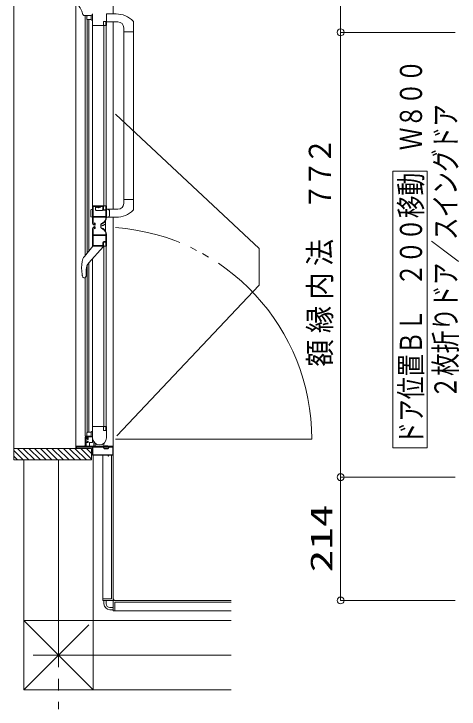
# Model space of a CAD drawing. Units: millimetres on the paper. Extents: x -305 to 305, y -152 to 152.
# Drawn here: x -180.8 to -142.1, y -24.4 to 36 of the extents above; entities that cross this region are included whole.
import ezdxf
from ezdxf.enums import TextEntityAlignment as Align

# ---------------------------------------------------------------- set-up
doc = ezdxf.new("R2010")
doc.units = ezdxf.units.MM
doc.linetypes.add('LONG_CHAIN', pattern=[21, 18, -1, 1, -1])
doc.linetypes.add('LONG_DOUBLE_CHAIN', pattern=[21.8, 18, -1, 0.6, -0.6, 0.6, -1])
doc.layers.add('0-0_0', color=7, linetype='Continuous', lineweight=9)
doc.layers.add('0-1_VIEW0001', color=7, linetype='Continuous', lineweight=9)
doc.styles.add('ＭＳ ゴシック', font='')
doc.styles.get('ＭＳ ゴシック').set_extended_font_data('MS Gothic')

# ---------------------------------------------------------------- blocks, each defined once
blk = doc.blocks.new('_ORIGIN')
at = {"layer": '0-0_0'}
blk.add_line((0, 0), (-1, 0), dxfattribs=at)
blk.add_circle((0, 0), 0.5, dxfattribs=at)

msp = doc.modelspace()

# ---------------------------------------------------------------- linework, layer by layer
at = {"layer": '0-1_VIEW0001'}
for p, q in [((-152.433, 34.971), (-152.433, 64.471)), ((-180.809, -2.728), (-180.809, 37.871)), ((-174.812, 35.929), (-174.812, 35.93)), ((-174.672, 35.821), (-174.094, 35.821)), ((-174.611, 15.003), (-174.611, 35.821)), ((-174.469, 35.771), (-174.469, 35.521)), ((-174.094, 35.471), (-174.094, 35.821)), ((-173.969, 35.871), (-174.044, 35.871)), ((-173.969, 34.981), (-173.969, 35.971)), ((-172.769, 35.971), (-172.769, 34.986)), ((-171.917, 35.97), (-172.769, 35.97)), ((-174.434, 15.227), (-174.434, 35.471)), ((-174.419, 35.471), (-174.094, 35.471)), ((-174.294, 15.397), (-174.294, 35.471)), ((-174.044, 35.421), (-173.969, 35.421)), ((-173.034, 35.271), (-173.034, 35.046)), ((-172.996, 34.992), (-173.005, 34.978)), ((-172.994, 35.006), (-172.994, 35)), ((-172.859, 35.321), (-172.984, 35.321)), ((-172.834, 35), (-172.834, 35.296)), ((-172.823, 34.978), (-172.832, 34.992)), ((-172.769, 35.27), (-171.769, 35.27)), ((-172.184, 35.271), (-172.184, 19.021)), ((-170.419, 35.28), (-170.419, 19.012)), ((-173.018, 34.971), (-173.959, 34.971)), ((-172.994, 34.971), (-172.994, 19.321)), ((-172.784, 34.971), (-172.811, 34.971)), ((-172.784, 19.321), (-172.784, 34.971)), ((-171.269, 34.77), (-171.269, 19.52)), ((-171.269, 34.42), (-170.419, 34.42)), ((-142.473, 34.371), (-152.433, 34.371)), ((-142.473, 34.371), (-152.433, 34.371)), ((-152.433, -3.629), (-152.433, 33.771)), ((-144.91, 22.31), (-147.91, 22.31)), ((-147.91, -1.69), (-147.91, 22.31)), ((-144.91, -1.69), (-144.91, 22.31)), ((-173.969, 19.321), (-173.719, 19.321)), ((-173.969, 19.271), (-173.969, 19.311)), ((-173.959, 19.321), (-172.784, 19.321)), ((-173.944, 19.321), (-173.938, 19.321)), ((-173.938, 19.321), (-173.885, 19.321)), ((-173.885, 19.321), (-173.793, 19.321)), ((-173.005, 19.314), (-172.996, 19.299)), ((-172.832, 19.299), (-172.823, 19.314)), ((-172.811, 19.321), (-172.784, 19.321)), ((-172.769, 19.306), (-172.769, 18.319)), ((-171.269, 19.871), (-170.419, 19.871)), ((-174.119, 18.388), (-174.119, 18.954)), ((-173.969, 19.021), (-174.093, 18.988)), ((-173.919, 18.401), (-173.919, 19.261)), ((-173.909, 19.271), (-173.094, 19.271)), ((-173.719, 19.271), (-173.719, 18.971)), ((-173.677, 19.271), (-173.619, 19.271)), ((-173.144, 18.921), (-173.669, 18.921)), ((-173.448, 19.147), (-173.448, 19.191)), ((-173.369, 19.271), (-173.312, 19.271)), ((-173.094, 18.971), (-173.094, 19.271)), ((-173.079, 19.256), (-173.079, 19.006)), ((-173.034, 19.246), (-173.034, 19.021)), ((-173.004, 18.931), (-172.889, 18.931)), ((-172.994, 19.292), (-172.994, 19.286)), ((-172.984, 18.971), (-172.859, 18.971)), ((-172.834, 18.996), (-172.834, 19.292)), ((-172.814, 18.856), (-172.814, 18.406)), ((-172.769, 19.021), (-172.575, 18.969)), ((-172.769, 19.021), (-171.769, 19.021)), ((-172.519, 18.446), (-172.519, 18.897)), ((-173.969, 18.321), (-174.093, 18.355)), ((-173.919, 18.336), (-173.919, 17.751)), ((-172.829, 18.391), (-173.909, 18.391)), ((-172.829, 18.346), (-173.909, 18.346)), ((-172.814, 18.319), (-172.814, 18.331)), ((-172.769, 18.321), (-172.575, 18.373)), ((-171.917, 18.321), (-172.769, 18.321)), ((-172.184, 18.321), (-172.184, -1.554)), ((-173.869, 17.701), (-173.839, 17.701)), ((-173.789, 17.631), (-173.819, 17.631)), ((-173.789, 17.511), (-173.819, 17.511)), ((-173.814, 17.726), (-173.814, 17.777)), ((-173.764, 17.806), (-173.764, 17.656)), ((-173.269, 17.711), (-173.269, 17.595)), ((-173.269, 17.431), (-173.269, 17.549)), ((-173.205, 17.726), (-173.254, 17.726)), ((-173.069, 17.8), (-173.199, 17.725)), ((-173.193, 17.781), (-173.092, 17.839)), ((-172.859, 17.602), (-172.859, 17.708)), ((-172.849, 18.022), (-172.849, 17.79)), ((-172.849, 17.12), (-172.849, 17.571)), ((-173.969, 17.361), (-173.969, 15.831)), ((-173.919, 16.806), (-173.919, 17.391)), ((-173.869, 17.441), (-173.839, 17.441)), ((-173.814, 17.416), (-173.814, 17.364)), ((-173.764, 17.336), (-173.764, 17.486)), ((-173.205, 17.416), (-173.254, 17.416)), ((-173.069, 17.342), (-173.199, 17.417)), ((-173.193, 17.361), (-173.092, 17.303)), ((-173.919, 16.741), (-173.919, 15.881)), ((-172.829, 16.796), (-173.909, 16.796)), ((-172.829, 16.751), (-173.909, 16.751)), ((-172.814, 16.822), (-172.814, 16.811)), ((-172.814, 16.286), (-172.814, 16.736)), ((-172.769, 15.836), (-172.769, 16.822)), ((-174.683, 14.926), (-173.944, 15.821)), ((-173.044, 15.746), (-174.301, 14.371)), ((-172.784, 15.821), (-173.969, 15.821)), ((-173.959, 15.821), (-173.018, 15.821)), ((-173.909, 15.871), (-173.094, 15.871)), ((-173.079, 15.886), (-173.079, 16.136)), ((-173.044, 15.821), (-173.044, 15.746)), ((-173.034, 15.896), (-173.034, 16.121)), ((-173.005, 15.828), (-172.996, 15.842)), ((-173.004, 16.211), (-172.889, 16.211)), ((-172.994, 15.85), (-172.994, 15.856)), ((-172.994, 0.171), (-172.994, 15.821)), ((-172.984, 16.171), (-172.859, 16.171)), ((-172.834, 16.146), (-172.834, 15.85)), ((-172.832, 15.842), (-172.823, 15.828)), ((-172.811, 15.821), (-172.784, 15.821)), ((-172.784, 15.821), (-172.784, 0.171)), ((-174.872, 14.498), (-174.877, 14.498)), ((-174.679, 14.923), (-174.683, 14.926)), ((-173.969, -1.229), (-173.969, 14.735)), ((-174.431, -0.329), (-174.431, 14.186)), ((-174.291, -0.329), (-174.291, 14.383)), ((-174.885, 13.362), (-174.88, 13.363)), ((-174.529, 13.785), (-174.528, 13.372)), ((-174.528, 13.327), (-174.528, 13.327)), ((-174.864, 13.242), (-174.861, 13.228)), ((-174.861, 13.228), (-174.819, 13.119)), ((-174.675, 13.071), (-174.749, 13.071)), ((-174.607, -0.679), (-174.607, 13.071)), ((-172.784, 0.171), (-173.969, 0.171)), ((-173.018, 0.171), (-173.959, 0.171)), ((-173.034, -0.129), (-173.034, 0.096)), ((-172.996, 0.149), (-173.005, 0.164)), ((-172.994, 0.136), (-172.994, 0.142)), ((-172.834, 0.142), (-172.834, -0.154)), ((-172.823, 0.164), (-172.832, 0.149)), ((-172.784, 0.171), (-172.811, 0.171)), ((-172.769, -0.829), (-172.769, 0.156)), ((-174.469, -0.629), (-174.469, -0.379)), ((-174.419, -0.329), (-174.094, -0.329)), ((-174.094, -0.329), (-174.094, -0.679)), ((-174.044, -0.279), (-173.969, -0.279)), ((-172.859, -0.179), (-172.984, -0.179)), ((-174.631, -1.529), (-174.631, -0.804)), ((-174.607, -0.679), (-174.094, -0.679)), ((-174.569, -1.564), (-174.569, -0.879)), ((-174.419, -0.829), (-174.519, -0.829)), ((-174.519, -1.169), (-174.519, -0.899)), ((-174.504, -0.884), (-174.434, -0.884)), ((-174.434, -1.184), (-174.504, -1.184)), ((-174.419, -0.899), (-174.419, -0.944)), ((-174.419, -1.124), (-174.419, -1.169)), ((-174.404, -0.959), (-174.384, -0.959)), ((-174.384, -1.109), (-174.404, -1.109)), ((-174.369, -0.944), (-174.369, -0.879)), ((-174.369, -1.179), (-174.369, -1.124)), ((-173.969, -0.729), (-174.044, -0.729)), ((-173.969, -0.73), (-173.969, -0.829)), ((-173.871, -1.154), (-173.871, -1.519)), ((-174.059, -1.729), (-180.809, -1.729)), ((-180.499, -1.729), (-179.499, -2.729)), ((-180.004, -1.729), (-179.004, -2.729)), ((-179.509, -1.729), (-178.509, -2.729)), ((-179.009, -1.729), (-178.009, -2.729)), ((-178.509, -1.729), (-177.509, -2.729)), ((-178.009, -1.729), (-177.009, -2.729)), ((-177.509, -1.729), (-176.509, -2.729)), ((-177.009, -1.729), (-176.009, -2.729)), ((-176.509, -1.729), (-175.509, -2.729)), ((-176.009, -1.729), (-175.009, -2.729)), ((-175.509, -1.729), (-174.509, -2.729)), ((-175.434, -1.554), (-172.184, -1.554)), ((-175.434, -1.594), (-175.434, -1.714)), ((-174.584, -1.579), (-175.419, -1.579)), ((-175.419, -1.729), (-175.399, -1.729)), ((-175.384, -1.714), (-175.384, -1.644)), ((-175.369, -1.629), (-173.999, -1.629)), ((-175.009, -1.729), (-174.059, -2.679)), ((-174.651, -1.514), (-174.651, -1.529)), ((-173.881, -1.529), (-174.569, -1.529)), ((-174.519, -1.564), (-174.519, -1.244)), ((-174.509, -1.729), (-174.059, -2.179)), ((-174.504, -1.229), (-174.419, -1.229)), ((-172.209, -1.579), (-174.504, -1.579)), ((-174.059, -1.729), (-174.059, -2.729)), ((-173.984, -1.644), (-173.984, -2.279)), ((-173.939, -1.644), (-173.939, -2.269)), ((-172.244, -1.629), (-173.924, -1.629)), ((-173.744, -1.504), (-173.744, -1.298)), ((-173.084, -1.579), (-173.084, -1.559)), ((-172.959, -1.729), (-173.019, -1.651)), ((-173.002, -1.594), (-173.002, -1.613)), ((-172.994, -1.521), (-172.994, -1.298)), ((-172.959, -1.779), (-172.959, -1.729)), ((-172.959, -1.729), (-172.609, -1.729)), ((-172.609, -1.779), (-172.959, -1.779)), ((-172.567, -1.594), (-172.567, -1.613)), ((-172.484, -1.579), (-172.484, -1.559)), ((-172.229, -2.269), (-172.229, -1.644)), ((-172.184, -2.279), (-172.184, -1.604)), ((-144.91, -1.69), (-147.91, -1.69)), ((-180.809, -1.913), (-179.994, -2.729)), ((-180.809, -2.408), (-180.489, -2.729)), ((-173.935, -2.329), (-173.935, -22.678)), ((-173.934, -2.329), (-172.639, -2.329)), ((-173.924, -2.284), (-172.244, -2.284)), ((-173.085, -2.329), (-173.085, -14.928)), ((-172.624, -2.344), (-172.624, -2.394)), ((-172.614, -2.404), (-172.594, -2.404)), ((-172.584, -2.394), (-172.584, -2.344)), ((-172.569, -2.329), (-172.234, -2.329)), ((-172.335, -2.329), (-172.335, -14.778)), ((-172.185, -2.287), (-172.185, -14.779)), ((-172.185, -2.287), (-172.185, -14.903)), ((-180.809, -2.729), (-174.059, -2.729)), ((-179.935, -2.729), (-179.935, -22.677)), ((-142.473, -4.229), (-152.433, -4.229)), ((-142.473, -4.229), (-152.433, -4.229)), ((-152.433, -14.329), (-152.433, -4.829)), ((-172.335, -14.778), (-173.085, -14.778)), ((-172.21, -14.928), (-173.085, -14.928)), ((-172.985, -15.229), (-172.985, -14.928)), ((-172.785, -15.229), (-172.785, -14.928)), ((-172.185, -14.953), (-172.185, -15.828)), ((-172.16, -14.928), (-161.935, -14.928)), ((-161.935, -14.928), (-172.036, -14.928)), ((-172.035, -15.078), (-161.935, -15.078)), ((-172.035, -15.078), (-172.035, -15.828)), ((-142.473, -14.929), (-152.433, -14.929)), ((-172.485, -15.528), (-172.185, -15.528)), ((-172.485, -15.728), (-172.185, -15.728)), ((-172.185, -15.828), (-161.935, -15.828)), ((-173.935, -22.678), (-179.936, -16.677)), ((-161.935, -16.677), (-179.936, -16.677)), ((-174.31, -17.052), (-179.935, -22.677)), ((-161.935, -22.677), (-179.935, -22.677))]:
    msp.add_line(p, q, dxfattribs=at)
at = {"layer": '0-1_VIEW0001', "linetype": 'LONG_DOUBLE_CHAIN'}
for p, q in [((-159.497, 15.625), (-171.984, 27.28)), ((-159.497, 15.625), (-159.497, 12.434)), ((-159.497, 12.434), (-171.984, -0.766)), ((-154.931, -0.929), (-171.984, -0.929))]:
    msp.add_line(p, q, dxfattribs=at)
at = {"layer": '0-1_VIEW0001', "linetype": 'LONG_CHAIN'}
for p, q in [((-176.935, -2.729), (-176.935, -24.356)), ((-161.935, -19.677), (-179.149, -19.677))]:
    msp.add_line(p, q, dxfattribs=at)
at = {"layer": '0-1_VIEW0001'}
for points in [[(-175.434, -1.554), (-175.434, 36.696), (-172.184, 36.696), (-172.184, 35.971)], [(-174.812, 35.93), (-174.918, 36.219), (-175.065, 36.487), (-175.182, 36.647)], [(-174.812, 35.93), (-174.809, 35.92), (-174.801, 35.904)], [(-172.984, 35.321), (-173.019, 35.306), (-173.034, 35.271)], [(-173.034, 35.046), (-173.027, 35.028), (-173.009, 35.021), (-172.999, 35.016), (-172.994, 35.006)], [(-172.994, 35), (-172.995, 34.996), (-172.996, 34.992)], [(-172.834, 35.296), (-172.841, 35.313), (-172.859, 35.321)], [(-172.832, 34.992), (-172.834, 34.996), (-172.834, 35)], [(-173.959, 34.971), (-173.966, 34.974), (-173.969, 34.981)], [(-172.784, 34.971), (-173.969, 34.971), (-173.969, 17.781)], [(-173.005, 34.978), (-173.01, 34.973), (-173.018, 34.971)], [(-172.811, 34.971), (-172.818, 34.973), (-172.823, 34.978)], [(-172.769, 34.986), (-172.774, 34.975), (-172.784, 34.971)], [(-173.969, 19.311), (-173.966, 19.318), (-173.959, 19.321)], [(-173.018, 19.321), (-173.01, 19.319), (-173.005, 19.314)], [(-172.823, 19.314), (-172.818, 19.319), (-172.811, 19.321)], [(-172.784, 19.321), (-172.774, 19.316), (-172.769, 19.306)], [(-173.919, 19.261), (-173.916, 19.268), (-173.909, 19.271)], [(-173.49, 19.147), (-173.49, 19.191), (-173.448, 19.191)], [(-173.094, 19.271), (-173.084, 19.266), (-173.079, 19.256)], [(-173.079, 19.006), (-173.057, 18.953), (-173.004, 18.931)], [(-172.994, 19.286), (-172.999, 19.275), (-173.009, 19.271), (-173.027, 19.263), (-173.034, 19.246)], [(-173.034, 19.021), (-173.019, 18.985), (-172.984, 18.971)], [(-172.996, 19.299), (-172.995, 19.296), (-172.994, 19.292)], [(-172.889, 18.931), (-172.836, 18.909), (-172.814, 18.856)], [(-172.859, 18.971), (-172.841, 18.978), (-172.834, 18.996)], [(-172.834, 19.292), (-172.834, 19.296), (-172.832, 19.299)], [(-173.909, 18.391), (-173.916, 18.394), (-173.919, 18.401)], [(-173.909, 18.346), (-173.916, 18.343), (-173.919, 18.336)], [(-173.092, 17.839), (-172.978, 17.928), (-172.888, 18.042), (-172.834, 18.176), (-172.814, 18.319)], [(-172.769, 18.319), (-172.791, 18.165), (-172.85, 18.019), (-172.946, 17.896), (-173.069, 17.8)], [(-172.814, 18.406), (-172.819, 18.395), (-172.829, 18.391)], [(-172.814, 18.331), (-172.819, 18.341), (-172.829, 18.346)], [(-173.839, 17.701), (-173.821, 17.708), (-173.814, 17.726)], [(-173.814, 17.777), (-173.815, 17.782), (-173.817, 17.787), (-173.804, 17.834), (-173.764, 17.806)], [(-173.764, 17.656), (-173.771, 17.638), (-173.789, 17.631)], [(-173.764, 17.486), (-173.771, 17.503), (-173.789, 17.511)], [(-173.199, 17.725), (-173.244, 17.748), (-173.205, 17.779), (-173.199, 17.779), (-173.193, 17.781)], [(-173.839, 17.441), (-173.821, 17.433), (-173.814, 17.416)], [(-173.814, 17.364), (-173.815, 17.359), (-173.817, 17.355), (-173.804, 17.307), (-173.764, 17.336)], [(-173.199, 17.417), (-173.244, 17.394), (-173.205, 17.362), (-173.199, 17.363), (-173.193, 17.361)], [(-173.092, 17.303), (-172.978, 17.214), (-172.888, 17.1), (-172.834, 16.965), (-172.814, 16.822)], [(-172.769, 16.822), (-172.791, 16.977), (-172.85, 17.122), (-172.946, 17.245), (-173.069, 17.342)], [(-173.909, 16.796), (-173.916, 16.799), (-173.919, 16.806)], [(-173.909, 16.751), (-173.916, 16.748), (-173.919, 16.741)], [(-172.814, 16.811), (-172.819, 16.8), (-172.829, 16.796)], [(-172.814, 16.736), (-172.819, 16.746), (-172.829, 16.751)], [(-173.969, 15.831), (-173.966, 15.824), (-173.959, 15.821)], [(-173.919, 15.881), (-173.916, 15.874), (-173.909, 15.871)], [(-173.094, 15.871), (-173.084, 15.875), (-173.079, 15.886)], [(-173.079, 16.136), (-173.057, 16.189), (-173.004, 16.211)], [(-173.034, 16.121), (-173.019, 16.156), (-172.984, 16.171)], [(-172.994, 15.856), (-172.999, 15.866), (-173.009, 15.871), (-173.027, 15.878), (-173.034, 15.896)], [(-173.018, 15.821), (-173.01, 15.823), (-173.005, 15.828)], [(-172.996, 15.842), (-172.995, 15.846), (-172.994, 15.85)], [(-172.889, 16.211), (-172.836, 16.233), (-172.814, 16.286)], [(-172.859, 16.171), (-172.841, 16.163), (-172.834, 16.146)], [(-172.834, 15.85), (-172.834, 15.846), (-172.832, 15.842)], [(-172.823, 15.828), (-172.818, 15.823), (-172.811, 15.821)], [(-172.784, 15.821), (-172.774, 15.825), (-172.769, 15.836)], [(-174.861, 13.228), (-174.861, 13.232), (-174.864, 13.247), (-174.868, 13.277), (-174.874, 13.316), (-174.88, 13.363)], [(-173.959, 0.171), (-173.966, 0.168), (-173.969, 0.161)], [(-173.034, 0.096), (-173.027, 0.113), (-173.009, 0.121), (-172.999, 0.125), (-172.994, 0.136)], [(-173.005, 0.164), (-173.01, 0.169), (-173.018, 0.171)], [(-172.994, 0.142), (-172.995, 0.146), (-172.996, 0.149)], [(-172.832, 0.149), (-172.834, 0.146), (-172.834, 0.142)], [(-172.811, 0.171), (-172.818, 0.169), (-172.823, 0.164)], [(-172.769, 0.156), (-172.774, 0.166), (-172.784, 0.171)], [(-172.984, -0.179), (-173.019, -0.165), (-173.034, -0.129)], [(-172.834, -0.154), (-172.841, -0.172), (-172.859, -0.179)], [(-174.591, -0.764), (-174.307, -0.764), (-174.172, -0.729)], [(-174.519, -0.829), (-174.554, -0.844), (-174.569, -0.879)], [(-174.519, -0.899), (-174.515, -0.889), (-174.504, -0.884)], [(-174.504, -1.184), (-174.515, -1.18), (-174.519, -1.169)], [(-174.434, -0.884), (-174.424, -0.889), (-174.419, -0.899)], [(-174.419, -1.169), (-174.424, -1.18), (-174.434, -1.184)], [(-174.369, -0.879), (-174.384, -0.844), (-174.419, -0.829)], [(-174.419, -0.944), (-174.415, -0.955), (-174.404, -0.959)], [(-174.404, -1.109), (-174.415, -1.114), (-174.419, -1.124)], [(-174.419, -1.229), (-174.384, -1.215), (-174.369, -1.179)], [(-174.384, -0.959), (-174.374, -0.955), (-174.369, -0.944)], [(-174.369, -1.124), (-174.374, -1.114), (-174.384, -1.109)], [(-174.083, -0.706), (-174.097, -0.71), (-174.121, -0.716), (-174.147, -0.723), (-174.172, -0.729)], [(-175.419, -1.579), (-175.43, -1.584), (-175.434, -1.594)], [(-175.434, -1.714), (-175.43, -1.725), (-175.419, -1.729)], [(-175.399, -1.729), (-175.389, -1.725), (-175.384, -1.714)], [(-175.384, -1.644), (-175.38, -1.634), (-175.369, -1.629)], [(-174.651, -1.514), (-174.654, -1.517), (-174.657, -1.52), (-174.659, -1.523), (-174.661, -1.525), (-174.663, -1.527), (-174.665, -1.528), (-174.666, -1.529), (-174.666, -1.529)], [(-174.569, -1.564), (-174.574, -1.575), (-174.584, -1.579)], [(-174.519, -1.244), (-174.515, -1.234), (-174.504, -1.229)], [(-174.504, -1.579), (-174.515, -1.575), (-174.519, -1.564)], [(-174.237, -1.529), (-174.237, -1.229), (-173.969, -1.229)], [(-173.999, -1.629), (-173.989, -1.634), (-173.984, -1.644)], [(-173.924, -1.629), (-173.935, -1.634), (-173.939, -1.644)], [(-172.609, -1.779), (-172.609, -1.729), (-172.55, -1.651)], [(-172.229, -1.644), (-172.234, -1.634), (-172.244, -1.629)], [(-172.184, -1.604), (-172.191, -1.587), (-172.209, -1.579)], [(-173.984, -2.279), (-173.969, -2.315), (-173.934, -2.329)], [(-173.939, -2.269), (-173.935, -2.28), (-173.924, -2.284)], [(-172.639, -2.329), (-172.629, -2.334), (-172.624, -2.344)], [(-172.624, -2.394), (-172.621, -2.401), (-172.614, -2.404)], [(-172.594, -2.404), (-172.587, -2.401), (-172.584, -2.394)], [(-172.584, -2.344), (-172.58, -2.334), (-172.569, -2.329)], [(-172.244, -2.284), (-172.234, -2.28), (-172.229, -2.269)], [(-172.234, -2.329), (-172.199, -2.315), (-172.184, -2.279)]]:
    msp.add_lwpolyline(points, dxfattribs=at)
for centre, radius, start, end in [((-174.668, 35.968), 0.147, 205.78693, 271.53736), ((-174.419, 35.771), 0.05, 90, 180), ((-174.044, 35.821), 0.05, 90, 180), ((-171.917, 33.92), 2.05, 44.22013, 90), ((-174.419, 35.521), 0.05, 180, 270), ((-174.044, 35.471), 0.05, 180, 270), ((-171.769, 34.77), 0.5, 0, 90), ((-170.519, 35.28), 0.1, 0, 44.22013), ((-171.769, 19.521), 0.5, 270, 0), ((-174.084, 18.954), 0.035, 105, 180), ((-173.669, 18.971), 0.05, 180, 270), ((-173.668, 19.257), 0.0137, 90, 217.71409), ((-173.469, 19.411), 0.265, 217.71409, 265.40059), ((-173.469, 19.411), 0.265, 274.59941, 322.28591), ((-173.27, 19.257), 0.0137, 322.28591, 90), ((-173.144, 18.971), 0.05, 270, 0), ((-172.594, 18.897), 0.075, 0, 75), ((-171.917, 20.371), 2.05, 270, 315.77987), ((-170.519, 19.011), 0.1, 315.77987, 0), ((-174.084, 18.388), 0.035, 180, 255), ((-172.594, 18.446), 0.075, 285, 0), ((-173.819, 17.781), 0.15, 180, 270), ((-173.819, 17.361), 0.15, 90, 180), ((-173.869, 17.751), 0.05, 180, 270), ((-173.254, 17.711), 0.015, 90, 180), ((-173.254, 17.595), 0.015, 180, 278.53068), ((-173.254, 17.549), 0.015, 98.1091, 180), ((-173.369, 18.356), 0.8, 278.1091, 307.38279), ((-173.369, 18.361), 0.79, 278.53068, 309.44561), ((-172.874, 17.708), 0.015, 0, 127.38279), ((-172.899, 17.79), 0.05, 309.44561, 0), ((-172.899, 17.571), 0.05, 0, 31.25922), ((-173.869, 17.391), 0.05, 90, 180), ((-173.254, 17.431), 0.015, 180, 270), ((-171.256, 13.905), 3.669, 170.69845, 188.51838), ((-173.989, 14.353), 0.9, 140.48565, 170.69845), ((-173.662, 13.786), 0.867, 137.56377, 180.11132), ((-174.878, 13.318), 0.35, 324.18397, 1.09601), ((-197.543, 13.32), 23.015, 0.01657, 0.12729), ((-173.483, 13.327), 1.045, 179.99653, 180.48653), ((-174.874, 13.318), 0.346, 359.97071, 0.74017), ((-174.749, 13.146), 0.075, 200.97394, 269.99999), ((-174.675, 13.171), 0.1, 269.99999, 324.18397), ((-174.419, -0.379), 0.05, 90, 180), ((-174.044, -0.329), 0.05, 90, 180), ((-174.591, -0.804), 0.04, 90, 180), ((-174.419, -0.629), 0.05, 180, 270), ((-174.044, -0.679), 0.05, 180, 270), ((-173.369, -0.829), 0.6, 180, 0), ((-174.641, -1.529), 0.025, 180, 270), ((-174.641, -1.529), 0.01, 180, 270), ((-174.641, -1.529), 0.01, 270, 0), ((-174.266, -1.529), 0.025, 270, 0), ((-173.881, -1.519), 0.01, 270, 0), ((-173.694, -1.504), 0.05, 180, 270), ((-173.059, -1.559), 0.025, 102.42397, 180), ((-172.784, -2.807), 1.303, 77.57603, 102.42397), ((-173.007, -1.642), 0.015, 109.47122, 217.16085), ((-173.017, -1.594), 0.015, 0, 90), ((-173.017, -1.613), 0.015, 289.47122, 0), ((-172.552, -1.594), 0.015, 90, 180), ((-172.552, -1.613), 0.015, 180, 250.52878), ((-172.562, -1.642), 0.015, 322.83915, 70.52878), ((-172.509, -1.559), 0.025, 0, 77.57603), ((-172.21, -14.903), 0.025, 270, 0), ((-172.035, -14.778), 0.15, 180, 270), ((-172.16, -14.953), 0.025, 90, 180), ((-172.485, -15.228), 0.5, 180, 270), ((-172.485, -15.228), 0.3, 180, 270)]:
    msp.add_arc(centre, radius, start, end, dxfattribs=at)
at = {"layer": '0-1_VIEW0001', "linetype": 'LONG_DOUBLE_CHAIN'}
msp.add_arc((-173.339, -0.929), 18.408, 359.99998, 85.77841, dxfattribs=at)

# ---------------------------------------------------------------- block references
at = {"layer": '0-1_VIEW0001', "xscale": 0.6, "yscale": 0.6}
for p, rotation in [((-152.433, 34.371), 270), ((-152.433, 34.371), 90), ((-152.433, -4.229), 270), ((-152.433, -4.229), 90), ((-152.433, -14.929), 270)]:
    msp.add_blockref('_ORIGIN', p, dxfattribs=dict(at, rotation=rotation))

# ---------------------------------------------------------------- texts
at = {"layer": '0-1_VIEW0001', "style": 'ＭＳ ゴシック'}
for s, width, p in [('ドア位置ＢＬ\u3000２００移動\u3000Ｗ８００', 0.75, (-144.79, -1.405)), ('２枚折りドア／スイングドア', 0.75, (-141.793, 2.595)), ('２', 0.9, (-152.699, 22.905)), ('７', 0.9, (-152.699, 20.917)), ('７', 0.9, (-152.699, 18.929)), ('法', 0.9, (-152.699, 14.089)), ('内', 0.9, (-152.699, 11.181)), ('縁', 0.9, (-152.699, 8.273)), ('額', 0.9, (-152.699, 5.365)), ('214', 1.5, (-152.572, -12.489))]:
    msp.add_text(s, height=1.921, rotation=90, dxfattribs=dict(at, width=width)).set_placement(p, align=Align.BOTTOM_LEFT)

doc.saveas('drawing.dxf')
